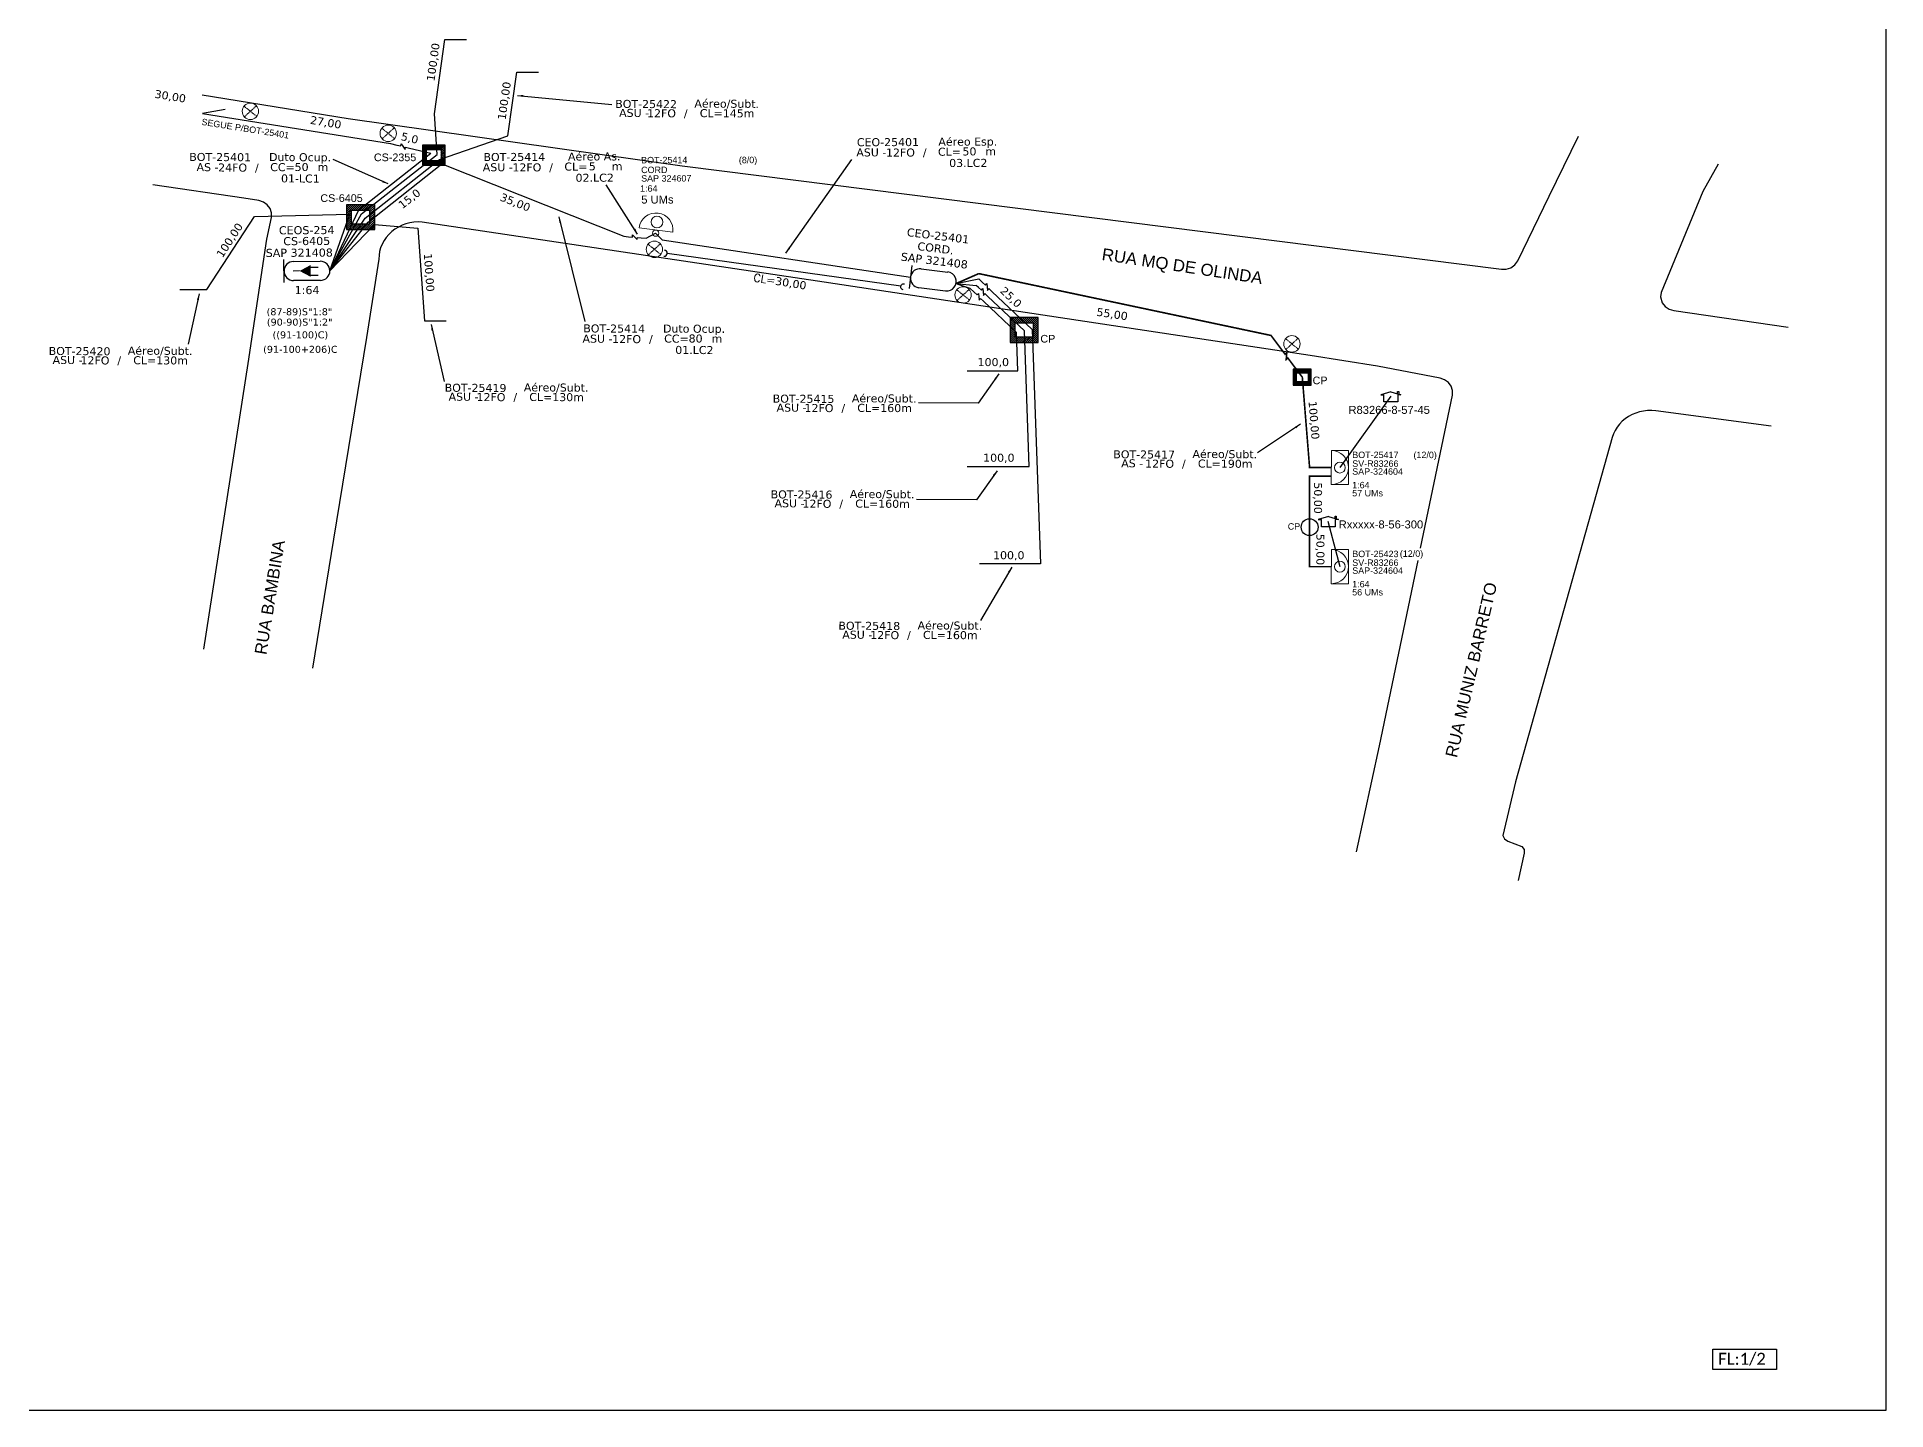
# Model space of a CAD drawing. Header units: metres. Extents: x -1286 to 457, y -500 to 94.
# Drawn here: x -907.1 to -445.1, y -499.8 to -156.8 of the extents above; entities that cross this region are included whole.
import ezdxf
from ezdxf.enums import TextEntityAlignment as Align

# ---------------------------------------------------------------- set-up
doc = ezdxf.new("R2010")
doc.units = ezdxf.units.M
doc.linetypes.add('PHANTOM2', pattern=[1.25, 0.625, -0.125, 0.125, -0.125, 0.125, -0.125])
for name, color, linetype in [('10.1-Caixas Subterrâneas', 5, 'Continuous'), ('20.4-CEOS', 1, 'Continuous'), ('20.5-CEO', 1, 'Continuous'), ('CAP a instalar', 1, 'Continuous'), ('label_cabos', 7, 'Continuous'), ('Legenda', 1, 'Continuous'), ('QUADRA', 7, 'Continuous'), ('Subida Lateral', 5, 'Continuous')]:
    doc.layers.add(name, color=color, linetype=linetype)
for name, color, linetype, lineweight in [('10.4-Postes', 1, 'Continuous', 0), ("20.0-LEGENDA DOS CDO'S", 1, 'Continuous', 0), ('20.1-CDO_INTERIOR', 1, 'Continuous', 0), ('20.2-CDO_POSTE', 1, 'Continuous', 5), ('20.6-CORDOALHA_SUPORTE', 7, 'Continuous', 25), ('CORDOALHA_SUPORTE', 7, 'Continuous', 25), ('Segmento Logradouro Texto', 238, 'Continuous', 0)]:
    doc.layers.add(name, color=color, linetype=linetype, lineweight=lineweight)
doc.layers.add('EXTRA', color=50, linetype='Continuous', plot=False)
doc.styles.add('ARIAL', font='arial.ttf')
doc.styles.add('DIGICADE', font='arial.ttf')
doc.styles.add('ROMANS', font='romans.shx')
doc.styles.add('siredit', font='verdana.ttf')
doc.styles.add('WMF-Calibri0', font='calibri.ttf')
doc.linetypes.add('FENCELINE1', pattern='A,0.25,-0.1,[133,ltypeshp.shx,S=0.1,R=0,X=-0.1,Y=0],-0.1,1', length=1.45)
doc.dimstyles.new('CL', dxfattribs={"dimtxt": 1, "dimasz": 2, "dimexe": 0.18, "dimexo": 0.0625, "dimgap": 0.09, "dimtad": 0, "dimdec": 0, "dimrnd": 1, "dimzin": 0, "dimdsep": 46, "dimtxsty": 'siredit', "dimblk": 'NONE', "dimcen": 0, "dimse1": 1, "dimse2": 1, "dimsd1": 1, "dimsd2": 1, "dimclrt": 7, "dimadec": 0, "dimazin": 0, "dimtfac": 1, "dimtdec": 0, "dimtofl": 0, "dimtmove": 0, "dimatfit": 3, "dimfxl": 0, "dimtolj": 1, "dimtzin": 0, "dimarcsym": 0})

# ---------------------------------------------------------------- blocks, each defined once
blk = doc.blocks.new('SURVEY_SURVEY')
for p, q in [((0, 0.0000127), (-0.0000126, 0.000009)), ((-0.0000126, 0.000009), (-0.0000086, 0.000009)), ((-0.0000086, 0), (-0.0000086, 0.000009)), ((0.0000086, 0), (-0.0000086, 0)), ((0, 0.0000127), (0.0000126, 0.000009)), ((0.0000084, 0.0000132), (0.0000098, 0.0000132)), ((0.0000084, 0.0000103), (0.0000084, 0.0000132)), ((0.0000126, 0.000009), (0.0000086, 0.000009)), ((0.0000086, 0.000009), (0.0000086, 0)), ((0.0000098, 0.0000132), (0.0000098, 0.0000099))]:
    blk.add_line(p, q)
blk = doc.blocks.new('*X70')
at = {"color": 0, "linetype": 'Continuous'}
for p, q in [((-1.25, 0.34099), (-0.49099, 1.1)), ((-1.25, 0.517767), (-0.667767, 1.1)), ((-1.25, 0.694544), (-0.844544, 1.1)), ((-1.25, 0.87132), (-1.02132, 1.1)), ((-1.25, 1.048097), (-1.198097, 1.1)), ((-1.25, 0.164214), (-0.8035, 0.610714)), ((-1.25, -0.012563), (-0.8035, 0.433937)), ((-1.25, -0.18934), (-0.8035, 0.25716)), ((-1.25, -0.366117), (-0.8035, 0.080383)), ((-0.789214, 0.625), (-0.314214, 1.1)), ((-0.612437, 0.625), (-0.137437, 1.1)), ((-0.43566, 0.625), (0.03934, 1.1)), ((-0.258883, 0.625), (0.216117, 1.1)), ((-0.082107, 0.625), (0.392893, 1.1)), ((0.09467, 0.625), (0.56967, 1.1)), ((0.271447, 0.625), (0.746447, 1.1)), ((0.448223, 0.625), (0.923223, 1.1)), ((0.625, 0.625), (1.1, 1.1)), ((0.801777, 0.625), (1.25, 1.073223)), ((0.8035, 0.449947), (1.25, 0.896447)), ((0.8035, 0.27317), (1.25, 0.71967)), ((0.8035, 0.096393), (1.25, 0.542893)), ((0.8035, -0.080383), (1.25, 0.366117)), ((0.8035, -0.25716), (1.25, 0.18934)), ((0.8035, -0.433937), (1.25, 0.012563)), ((-1.25, -0.542893), (-0.8035, -0.096393)), ((-1.25, -0.71967), (-0.8035, -0.27317)), ((-1.25, -0.896447), (-0.8035, -0.449947)), ((-1.25, -1.073223), (-0.801777, -0.625)), ((-1.1, -1.1), (-0.625, -0.625)), ((-0.923223, -1.1), (-0.448223, -0.625)), ((-0.746447, -1.1), (-0.271447, -0.625)), ((-0.56967, -1.1), (-0.09467, -0.625)), ((-0.392893, -1.1), (0.082107, -0.625)), ((-0.216117, -1.1), (0.258883, -0.625)), ((-0.03934, -1.1), (0.43566, -0.625)), ((0.137437, -1.1), (0.612437, -0.625)), ((0.314214, -1.1), (0.789214, -0.625)), ((0.49099, -1.1), (1.25, -0.34099)), ((0.667767, -1.1), (1.25, -0.517767)), ((0.8035, -0.610714), (1.25, -0.164214)), ((0.844544, -1.1), (1.25, -0.694544)), ((1.02132, -1.1), (1.25, -0.87132)), ((1.198097, -1.1), (1.25, -1.048097))]:
    blk.add_line(p, q, dxfattribs=at)
blk = doc.blocks.new('MANHOLE_MQ')
at = {"color": 0, "linetype": 'Continuous'}
for p, q in [((0.00000623, 0.00000569), (-0.00000627, 0.00000569)), ((-0.00000627, 0.00000569), (-0.00000627, -0.00000531)), ((-0.00000404, 0.00000331), (0.00000399, 0.00000331)), ((-0.00000404, -0.00000294), (-0.00000404, 0.00000331)), ((0.00000399, 0.00000331), (0.00000399, -0.00000294)), ((0.00000623, -0.00000531), (0.00000623, 0.00000569)), ((-0.00000627, -0.00000531), (0.00000623, -0.00000531)), ((0.00000399, -0.00000294), (-0.00000404, -0.00000294)), ((0.00000399, -0.00000294), (0.00000399, -0.00000294))]:
    blk.add_line(p, q, dxfattribs=at)
at = {"color": 0, "linetype": 'Continuous', "xscale": 5e-06, "yscale": 5e-06, "zscale": 1e-05}
blk.add_blockref('*X70', (-0.00000002, 0.00000019), dxfattribs=at)
blk = doc.blocks.new('_None')
blk = doc.blocks.new('Inst CORD ALUMINIO 4.8 MM 3F(sem recursos)')
at = {"color": 0, "lineweight": 0, "style": 'ROMANS'}
blk.add_attdef('FID', (-19.18, -2.21), '', height=1, dxfattribs=at)
blk.add_attdef('LANCE', text='', height=1, dxfattribs=at).set_placement((-0.54, -2.21), align=Align.RIGHT)
at = {"color": 0, "lineweight": 0, "style": 'ROMANS', "flags": 3}
for tag, p in [('FATOR', (-5.2, -4.44)), ('ID_ATIVIDADE', (-5.2, -6.67))]:
    blk.add_attdef(tag, p, '', height=1, dxfattribs=at)
at = {"layer": 'label_cabos', "color": 0, "style": 'siredit'}
blk.add_attdef('QTDE', (-0.54, -2.21), '', height=1, rotation=359.69, dxfattribs=at)
blk = doc.blocks.new('Inst CB AS CFOA-SM-ASU-120-S-12')
at = {"layer": 'label_cabos', "color": 0, "style": 'siredit'}
for tag, flags, p in [('ID_ATIVIDADE', 3, (1.31, 2.67)), ('FATOR', 1, (11.56, 2.55))]:
    blk.add_attdef(tag, text='', height=1, rotation=359.69, dxfattribs=dict(at, flags=flags)).set_placement(p, align=Align.MIDDLE_CENTER)
for tag, p in [('TIPO_CABO', (1.26, 0)), ('DESTINO_CABO', (3.13, 1.26)), ('CABO', (4.69, -0.05)), ('/', (7.71, -0.05)), ('LANCE', (10.81, 0)), ('TIPO_CABO', (13.11, 1.24)), ('UND', (15.96, 0)), ('FID', (13.15, -1.41))]:
    blk.add_attdef(tag, text='', height=1, rotation=359.69, dxfattribs=at).set_placement(p, align=Align.MIDDLE_CENTER)
blk.add_attdef('QTDE', (12.43, -0.47), '', height=1, rotation=359.69, dxfattribs=at)
blk = doc.blocks.new('Inst CB DT OCUP CFOA-SM-AS-80-TS-24')
at = {"layer": 'label_cabos', "color": 0, "style": 'siredit'}
for tag, flags, p in [('ID_ATIVIDADE', 3, (1.31, 2.67)), ('FATOR', 1, (11.56, 2.55))]:
    blk.add_attdef(tag, text='', height=1, rotation=359.69, dxfattribs=dict(at, flags=flags)).set_placement(p, align=Align.MIDDLE_CENTER)
for tag, p in [('TIPO_CABO', (1.76, 0)), ('DESTINO_CABO', (3.13, 1.26)), ('CABO', (4.69, -0.05)), ('/', (7.71, -0.05)), ('LANCE', (10.91, 0)), ('TIPO_CABO', (13.11, 1.24)), ('UND', (15.96, 0)), ('FID', (13.15, -1.41))]:
    blk.add_attdef(tag, text='', height=1, rotation=359.69, dxfattribs=at).set_placement(p, align=Align.MIDDLE_CENTER)
blk.add_attdef('QTDE', (12.43, -0.47), '', height=1, rotation=359.69, dxfattribs=at)
blk = doc.blocks.new('Inst CB DT OCUP CFOA-SM-ASU-120-S-12')
at = {"layer": 'label_cabos', "color": 0, "style": 'siredit'}
for tag, flags, p in [('ID_ATIVIDADE', 3, (1.31, 2.67)), ('FATOR', 1, (11.56, 2.55))]:
    blk.add_attdef(tag, text='', height=1, rotation=359.69, dxfattribs=dict(at, flags=flags)).set_placement(p, align=Align.MIDDLE_CENTER)
for tag, p in [('TIPO_CABO', (1.26, 0)), ('DESTINO_CABO', (3.13, 1.26)), ('CABO', (4.69, -0.05)), ('/', (7.71, -0.05)), ('LANCE', (10.91, 0)), ('TIPO_CABO', (13.11, 1.24)), ('UND', (15.96, 0)), ('FID', (13.15, -1.41))]:
    blk.add_attdef(tag, text='', height=1, rotation=359.69, dxfattribs=at).set_placement(p, align=Align.MIDDLE_CENTER)
blk.add_attdef('QTDE', (12.43, -0.47), '', height=1, rotation=359.69, dxfattribs=at)
blk = doc.blocks.new('LEGENDA DOS CABOS')
at = {"layer": 'EXTRA', "color": 0, "style": 'siredit'}
for tag, p in [('ID', (4.6, 0.97)), ('XX', (9.03, 0.97))]:
    blk.add_attdef(tag, text='', height=0.48, rotation=359.69, dxfattribs=at).set_placement(p, align=Align.MIDDLE_CENTER)
at = {"layer": 'Legenda', "color": 0, "style": 'siredit'}
for tag, p in [('TIPO_CABO', (1.31, 0)), ('CABO', (4.69, -0.05)), ('/', (6.81, -0.05)), ('METROS', (10.03, -0.05))]:
    blk.add_attdef(tag, text='', height=0.8, rotation=359.69, dxfattribs=at).set_placement(p, align=Align.MIDDLE_CENTER)
blk = doc.blocks.new('Inst CB ESP CFOA-SM-ASU-120-S-12')
at = {"layer": 'label_cabos', "color": 0, "style": 'siredit'}
for tag, flags, p in [('ID_ATIVIDADE', 3, (1.31, 2.67)), ('FATOR', 1, (11.56, 2.55))]:
    blk.add_attdef(tag, text='', height=1, rotation=359.69, dxfattribs=dict(at, flags=flags)).set_placement(p, align=Align.MIDDLE_CENTER)
for tag, p in [('TIPO_CABO', (1.26, 0)), ('DESTINO_CABO', (3.13, 1.26)), ('CABO', (4.69, -0.05)), ('/', (7.71, -0.05)), ('LANCE', (10.81, 0)), ('TIPO_CABO', (13.11, 1.24)), ('UND', (15.96, 0)), ('FID', (13.15, -1.41))]:
    blk.add_attdef(tag, text='', height=1, rotation=359.69, dxfattribs=at).set_placement(p, align=Align.MIDDLE_CENTER)
blk.add_attdef('QTDE', (12.43, -0.47), '', height=1, rotation=359.69, dxfattribs=at)

msp = doc.modelspace()

# ---------------------------------------------------------------- linework, layer by layer
msp.add_lwpolyline([(-1286.07, -499.81), (-445.07, -499.81), (-445.07, 94.19), (-1286.07, 94.19)], close=True)
at = {"color": 4}
for points in [[(-568.81, -246.57), (-581.54, -264.41)], [(-584.53, -277.8), (-581.54, -289.15)]]:
    msp.add_lwpolyline(points, dxfattribs=at)
at = {"color": 7}
msp.add_lwpolyline([(-488.37, -484.64), (-472.44, -484.64), (-472.44, -489.7), (-488.37, -489.7)], close=True, dxfattribs=at)
at = {"color": 5}
msp.add_circle((-589.1, -279.3), 2.1, dxfattribs=at)
at = {"layer": '10.4-Postes', "color": 1, "linetype": 'PHANTOM2'}
for points in [[(-855.36, -174.12), (-852.18, -176.7)], [(-852.27, -174.02), (-855.27, -176.8)], [(-820.92, -179.63), (-817.75, -182.21)], [(-817.83, -179.53), (-820.84, -182.31)], [(-754.41, -208.6), (-751.23, -211.18)], [(-751.32, -208.5), (-754.32, -211.28)], [(-677.27, -219.99), (-674.09, -222.57)], [(-674.18, -219.88), (-677.18, -222.67)], [(-595.11, -232.21), (-591.93, -234.79)], [(-592.02, -232.11), (-595.02, -234.9)]]:
    msp.add_lwpolyline(points, dxfattribs=at)
at = {"layer": '10.4-Postes', "color": 1}
for centre in [(-853.77, -175.41), (-819.33, -180.92), (-752.82, -209.89), (-675.68, -221.28), (-593.52, -233.5)]:
    msp.add_circle(centre, 2.05, dxfattribs=at)
at = {"layer": '20.1-CDO_INTERIOR', "color": 5, "lineweight": 18}
msp.add_lwpolyline([(-579.42, -268.66), (-579.41, -260.16), (-583.66, -260.16), (-583.67, -268.66)], close=True, dxfattribs=at)
at = {"layer": '20.1-CDO_INTERIOR', "color": 1, "lineweight": 18}
msp.add_lwpolyline([(-579.42, -293.4), (-579.41, -284.9), (-583.66, -284.9), (-583.67, -293.4)], close=True, dxfattribs=at)
at = {"layer": '20.1-CDO_INTERIOR', "color": 5, "lineweight": 18}
msp.add_circle((-581.54, -264.41), 1.36, dxfattribs=at)
at = {"layer": '20.1-CDO_INTERIOR', "color": 1, "lineweight": 18}
msp.add_circle((-581.54, -289.15), 1.36, dxfattribs=at)
at = {"layer": '20.1-CDO_INTERIOR', "color": 5, "lineweight": 18}
msp.add_arc((-583.66, -264.41), 4.25, 269.9724, 89.9724, dxfattribs=at)
at = {"layer": '20.1-CDO_INTERIOR', "color": 1, "lineweight": 18}
msp.add_arc((-583.66, -289.15), 4.25, 269.9724, 89.9724, dxfattribs=at)
at = {"layer": '20.2-CDO_POSTE', "color": 7}
msp.add_line((-756.64, -204.54), (-748.21, -205.6), dxfattribs=at)
for centre, radius in [((-752.17, -203.07), 1.47), ((-752.52, -205.85), 0.787)]:
    msp.add_circle(centre, radius, dxfattribs=at)
msp.add_arc((-752.42, -205.07), 4.25, 352.8195, 172.8195, dxfattribs=at)
at = {"layer": '20.4-CEOS', "color": 5}
for p, q in [((-842.99, -212.92), (-836.31, -212.88)), ((-836.28, -217.64), (-842.97, -217.68))]:
    msp.add_line(p, q, dxfattribs=at)
for points in [[(-845.35, -218.19), (-845.38, -212.44)], [(-841.48, -215.29), (-843.09, -215.3)], [(-838.85, -214.33), (-836.82, -214.32)], [(-838.84, -216.31), (-836.81, -216.3)]]:
    msp.add_lwpolyline(points, dxfattribs=at)
msp.add_lwpolyline([(-841.48, -215.29, 0, 2.94, 0), (-838.72, -215.28, 2.94, 2.94, 0)], format="xyseb", dxfattribs=at)
for centre, start, end in [((-842.98, -215.3), 90.3356, 270.3356), ((-836.29, -215.26), 270.3356, 90.3356)]:
    msp.add_arc(centre, 2.38, start, end, dxfattribs=at)
at = {"layer": '20.5-CEO', "color": 5}
for p, q in [((-686.16, -214.73), (-679.5, -215.55)), ((-680.09, -220.3), (-686.75, -219.48))]:
    msp.add_line(p, q, dxfattribs=at)
msp.add_lwpolyline([(-688.48, -213.94), (-689.19, -219.67)], dxfattribs=at)
for centre, start, end in [((-686.46, -217.1), 82.9584, 262.9584), ((-679.79, -217.92), 262.9584, 82.9584)]:
    msp.add_arc(centre, 2.39, start, end, dxfattribs=at)
at = {"layer": 'CAP a instalar', "color": 7, "linetype": 'FENCELINE1', "ltscale": 6}
for points in [[(-825.97, -201.04), (-807.11, -186.17), (-807.8, -176.01), (-805.17, -157.44), (-799.73, -157.44)], [(-825.11, -202.14), (-806.5, -187.47), (-789.43, -181.55), (-787.18, -165.66), (-781.75, -165.66)], [(-826.72, -200.1), (-808.7, -185.89)], [(-871.38, -219.95), (-864.67, -219.95), (-852.74, -201.67), (-828.93, -201.14)], [(-822.79, -203.69), (-811.92, -204.58), (-810.25, -227.77), (-804.82, -227.77)], [(-677.46, -218.45), (-671.79, -217.29)], [(-677.46, -218.45), (-673.99, -219.62)], [(-677.46, -218.45), (-672.42, -218.9)], [(-674.68, -264.11), (-659.21, -264.11), (-660.38, -230.23), (-669.52, -221.63)], [(-668.51, -220.38), (-658.42, -229.88), (-656.38, -288.47), (-671.58, -288.47)], [(-670.61, -222.8), (-662.3, -230.62)], [(-674.68, -240.22), (-661.97, -240.22), (-662.3, -230.62)]]:
    msp.add_lwpolyline(points, dxfattribs=at)
at = {"layer": 'CAP a instalar', "color": 7, "linetype": 'FENCELINE1', "ltscale": 3}
for points in [[(-860.05, -175), (-865.7, -175.99), (-818.79, -183.45)], [(-818.79, -183.45), (-817.16, -183.84)], [(-814.05, -184.6), (-808.7, -185.89)], [(-826.72, -200.1), (-833.91, -215.25)], [(-833.91, -215.25), (-825.97, -201.04)], [(-833.91, -215.25), (-828.93, -201.14)], [(-833.91, -215.25), (-825.11, -202.14)], [(-833.91, -215.25), (-822.79, -203.69)], [(-673.99, -219.62), (-672.93, -220.61)], [(-672.93, -220.61), (-672.2, -221.29), (-671.83, -220.89), (-671.68, -222.56), (-671.32, -222.13), (-670.61, -222.8)], [(-671.85, -219.44), (-672.42, -218.9)], [(-671.85, -219.44), (-671.12, -220.11), (-670.75, -219.71), (-670.6, -221.38), (-670.24, -220.95), (-669.52, -221.63)], [(-671.79, -217.29), (-670.84, -218.19)], [(-670.84, -218.19), (-670.11, -218.87), (-669.74, -218.46), (-669.59, -220.13), (-669.23, -219.71), (-668.51, -220.38)]]:
    msp.add_lwpolyline(points, dxfattribs=at)
at = {"layer": 'CAP a instalar', "color": 5, "linetype": 'FENCELINE1', "ltscale": 6}
for points in [[(-824.36, -203.08), (-805.92, -188.54), (-760.47, -206.63)], [(-750.84, -207.54), (-688.83, -216.81)]]:
    msp.add_lwpolyline(points, dxfattribs=at)
at = {"layer": 'CAP a instalar', "color": 5, "linetype": 'FENCELINE1', "ltscale": 3}
for points in [[(-833.91, -215.25), (-824.36, -203.08)], [(-760.47, -206.63), (-759.28, -206.73)], [(-759.28, -206.73), (-758.29, -206.81), (-758.25, -206.26), (-757.09, -207.47), (-757.07, -206.91), (-756.1, -206.99)], [(-756.1, -206.99), (-754.91, -207.09)], [(-754.91, -207.09), (-752.52, -205.85), (-750.84, -207.54)]]:
    msp.add_lwpolyline(points, dxfattribs=at)
at = {"layer": 'CAP a instalar', "color": 5, "linetype": 'FENCELINE1', "ltscale": 6, "const_width": 0.4}
for points in [[(-677.46, -218.45), (-671.76, -215.95)], [(-671.76, -215.95), (-598.74, -231.4), (-595.84, -235.26)]]:
    msp.add_lwpolyline(points, dxfattribs=at)
at = {"layer": 'CAP a instalar', "color": 5, "linetype": 'FENCELINE1', "ltscale": 6}
msp.add_lwpolyline([(-593.94, -237.83, 0.4, 0.4, 0), (-590.92, -241.82, 0.4, 0.4, 0), (-589.1, -264.4, 0.4, 0.4, 0), (-589.1, -264.41, 0.4, 0.4, 0), (-583.66, -264.41, 0.4, 0.4, 0)], format="xyseb", dxfattribs=at)
at = {"layer": 'CAP a instalar', "color": 1, "linetype": 'FENCELINE1', "ltscale": 6, "const_width": 0.4}
msp.add_lwpolyline([(-583.66, -266.58), (-589.1, -266.57), (-589.1, -289.14), (-589.1, -289.15), (-583.66, -289.15)], dxfattribs=at)
at = {"layer": 'CORDOALHA_SUPORTE', "ltscale": 5}
for points in [[(-750.45, -211.6, 1), (-750.31, -210.08)], [(-690.64, -219.99, -1), (-690.35, -218.49)]]:
    msp.add_lwpolyline(points, format="xyb", dxfattribs=at)
msp.add_lwpolyline([(-691.24, -219.09), (-749.62, -210.9)], dxfattribs=at)
at = {"layer": 'QUADRA', "color": 4}
for points in [[(-865.84, -171.26), (-829.37, -177.21), (-745.87, -189.04), (-541.17, -214.86), (-539.95, -214.83), (-538.8, -214.47), (-537.83, -213.77), (-537.09, -212.77), (-529.21, -196.57), (-521.9, -181.59)], [(-487.04, -188.61), (-490.83, -195.48), (-501.26, -220.67), (-501.4, -221.79)], [(-865.38, -309.77), (-854.35, -238.42), (-849.68, -207.35), (-848.48, -201.92), (-848.48, -200.78), (-848.83, -199.7), (-849.54, -198.77), (-850.52, -198.1), (-851.66, -197.73), (-855.41, -197.14), (-878.13, -193.79)], [(-561.37, -284.56), (-553.41, -246.3), (-553.37, -245.18), (-553.71, -244.1), (-554.39, -243.15), (-555.35, -242.45), (-556.45, -242.09), (-572.17, -239.09), (-588.94, -236.41), (-712.08, -217.83), (-810.81, -203.08), (-811.85, -203.04), (-812.9, -203.1), (-813.91, -203.26), (-814.92, -203.52), (-815.87, -203.88), (-816.8, -204.32), (-817.67, -204.86), (-818.46, -205.46), (-819.2, -206.16), (-819.83, -206.9), (-820.38, -207.72), (-820.86, -208.58), (-821.22, -209.48), (-821.48, -210.41), (-821.62, -211.37), (-821.67, -212.32), (-824.74, -231.87), (-832.98, -282.28), (-838.27, -314.54)], [(-501.4, -221.79), (-500.97, -223.25), (-500.25, -224.16), (-499.27, -224.84), (-498.11, -225.18), (-469.48, -229.33)], [(-473.75, -254.09), (-502.58, -250.25), (-503.59, -250.17), (-504.63, -250.16), (-505.64, -250.27), (-506.63, -250.48), (-507.6, -250.78), (-508.53, -251.17), (-509.4, -251.64), (-510.23, -252.2), (-510.99, -252.84), (-511.66, -253.55), (-512.25, -254.31), (-512.77, -255.13), (-513.17, -256), (-513.49, -256.91), (-537.67, -342.87), (-540.85, -356.32), (-540.41, -357.17), (-539.58, -357.7), (-536.07, -359.01), (-535.51, -359.8), (-535.46, -360.72), (-537.02, -367.52)], [(-577.38, -360.42), (-571.64, -333.92), (-562, -287.58)]]:
    msp.add_lwpolyline(points, dxfattribs=at)
at = {"layer": 'Subida Lateral', "color": 7}
msp.add_lwpolyline([(-817.16, -183.84), (-816.18, -184.07), (-816.06, -183.54), (-815.11, -184.92), (-815, -184.37), (-814.05, -184.6)], dxfattribs=at)
at = {"layer": 'Subida Lateral', "color": 5, "const_width": 0.4}
msp.add_lwpolyline([(-595.84, -235.26), (-595.24, -236.06), (-594.8, -235.73), (-594.95, -237.4), (-594.52, -237.05), (-593.94, -237.83)], dxfattribs=at)

# ---------------------------------------------------------------- block references
at = {"color": 0, "lineweight": 0}
ref = msp.add_blockref('Inst CORD ALUMINIO 4.8 MM 3F(sem recursos)', (-721, -214.51), dxfattribs=dict(at, xscale=1.999999999999998, yscale=1.999999999999998, zscale=1.999999999999998, rotation=351.1931161275299))
ref.add_attrib('QTDE', '30,00', (-722.75, -218.72), dxfattribs={"layer": '20.6-CORDOALHA_SUPORTE', "color": 0, "height": 2, "rotation": 350.8831, "style": 'siredit'})
ref.add_attrib('LANCE', 'CL=', dxfattribs={"layer": '20.6-CORDOALHA_SUPORTE', "color": 0, "lineweight": 0, "height": 2, "rotation": 351.1931, "style": 'ROMANS'}).set_placement((-722.75, -218.72), align=Align.RIGHT)
at = {"color": 255, "xscale": 200000, "yscale": 200000, "zscale": 200000}
for p in [(-568.8, -248.01), (-584.4, -279.18)]:
    msp.add_blockref('SURVEY_SURVEY', p, dxfattribs=at)
at = {"layer": '10.1-Caixas Subterrâneas', "color": 30, "rotation": 180.0000000000631}
for p, xscale, yscale, zscale in [((-807.96, -186.3), 450260.8764701108, 450260.8764701108, 450260.8764701108), ((-826.24, -201.75), 562826.0955876386, 562826.0955876386, 562826.0955876386), ((-660.45, -229.93), 562826.0955876386, 562826.0955876386, 562826.0955876386), ((-590.94, -241.76), 360208.7011760887, 360208.7011760887, 360208.7011760887)]:
    msp.add_blockref('MANHOLE_MQ', p, dxfattribs=dict(at, xscale=xscale, yscale=yscale, zscale=zscale))
at = {"layer": 'label_cabos', "color": 7}
ref = msp.add_blockref('LEGENDA DOS CABOS', (-763.37, -176.85), dxfattribs=dict(at, xscale=2, yscale=2, zscale=2))
ref.add_attrib('ID', 'BOT-25422', dxfattribs={"color": 0, "height": 2, "rotation": 359.69, "style": 'siredit'}).set_placement((-754.89, -173.59), align=Align.MIDDLE_CENTER)
ref.add_attrib('CABO', '12FO', dxfattribs={"color": 0, "height": 2, "rotation": 359.69, "style": 'siredit'}).set_placement((-751.04, -175.9), align=Align.MIDDLE_CENTER)
ref.add_attrib('METROS', 'CL=145m', dxfattribs={"color": 0, "height": 2, "rotation": 359.69, "style": 'siredit'}).set_placement((-734.65, -175.9), align=Align.MIDDLE_CENTER)
ref.add_attrib('XX', 'Aéreo/Subt.', dxfattribs={"color": 0, "height": 2, "rotation": 359.69, "style": 'siredit'}).set_placement((-734.75, -173.51), align=Align.MIDDLE_CENTER)
ref.add_attrib('/', '/', dxfattribs={"color": 0, "height": 2, "rotation": 359.69, "style": 'siredit'}).set_placement((-744.98, -175.9), align=Align.MIDDLE_CENTER)
ref.add_attrib('TIPO_CABO', 'ASU -', dxfattribs={"color": 0, "height": 2, "rotation": 359.69, "style": 'siredit'}).set_placement((-757.89, -175.81), align=Align.MIDDLE_CENTER)
ref = msp.add_blockref('Inst CB ESP CFOA-SM-ASU-120-S-12', (-700.7, -185.68), dxfattribs=dict(at, xscale=1.999999999999998, yscale=1.999999999999998, zscale=1.999999999999998, rotation=0.4634636605450999))
ref.add_attrib('DESTINO_CABO', 'CEO-25401', dxfattribs={"color": 0, "height": 2, "rotation": 0.1535, "style": 'siredit'}).set_placement((-694.46, -183.11), align=Align.MIDDLE_CENTER)
ref.add_attrib('TIPO_CABO', 'Aéreo Esp.', dxfattribs={"color": 0, "height": 2, "rotation": 0.1535, "style": 'siredit'}).set_placement((-674.51, -182.98), align=Align.MIDDLE_CENTER)
ref.add_attrib('CABO', '12FO', dxfattribs={"color": 0, "height": 2, "rotation": 0.1535, "style": 'siredit'}).set_placement((-691.33, -185.71), align=Align.MIDDLE_CENTER)
ref.add_attrib('/', '/', dxfattribs={"color": 0, "height": 2, "rotation": 0.1535, "style": 'siredit'}).set_placement((-685.27, -185.66), align=Align.MIDDLE_CENTER)
ref.add_attrib('TIPO_CABO', 'ASU - ', dxfattribs={"color": 0, "height": 2, "rotation": 0.1535, "style": 'siredit'}).set_placement((-698.18, -185.67), align=Align.MIDDLE_CENTER)
ref.add_attrib('FID', '03.LC2', dxfattribs={"color": 0, "height": 2, "rotation": 0.1535, "style": 'siredit'}).set_placement((-674.39, -188.3), align=Align.MIDDLE_CENTER)
ref.add_attrib('LANCE', 'CL=', dxfattribs={"color": 0, "height": 2, "rotation": 0.1535, "style": 'siredit'}).set_placement((-679.09, -185.5), align=Align.MIDDLE_CENTER)
ref.add_attrib('QTDE', '50', (-675.84, -186.43), dxfattribs={"color": 0, "height": 2, "rotation": 0.1535, "style": 'siredit'})
ref.add_attrib('UND', 'm', dxfattribs={"color": 0, "height": 2, "rotation": 0.1535, "style": 'siredit'}).set_placement((-668.78, -185.42), align=Align.MIDDLE_CENTER)
at = {"layer": 'label_cabos', "color": 7, "lineweight": 0}
ref = msp.add_blockref('Inst CB DT OCUP CFOA-SM-AS-80-TS-24', (-867.58, -189.36), dxfattribs=dict(at, xscale=2, yscale=2, zscale=2))
ref.add_attrib('DESTINO_CABO', 'BOT-25401', dxfattribs={"color": 0, "height": 2, "rotation": 359.69, "style": 'siredit'}).set_placement((-861.32, -186.84), align=Align.MIDDLE_CENTER)
ref.add_attrib('CABO', '24FO', dxfattribs={"color": 0, "height": 2, "rotation": 359.69, "style": 'siredit'}).set_placement((-858.21, -189.46), align=Align.MIDDLE_CENTER)
ref.add_attrib('TIPO_CABO', 'Duto Ocup.', dxfattribs={"color": 0, "height": 2, "rotation": 359.69, "style": 'siredit'}).set_placement((-841.36, -186.87), align=Align.MIDDLE_CENTER)
ref.add_attrib('/', '/', dxfattribs={"color": 0, "height": 2, "rotation": 359.69, "style": 'siredit'}).set_placement((-852.15, -189.46), align=Align.MIDDLE_CENTER)
ref.add_attrib('TIPO_CABO', 'AS - ', dxfattribs={"color": 0, "height": 2, "rotation": 359.69, "style": 'siredit'}).set_placement((-864.05, -189.37), align=Align.MIDDLE_CENTER)
ref.add_attrib('FID', '01-LC1', dxfattribs={"color": 0, "height": 2, "rotation": 359.69, "style": 'siredit'}).set_placement((-841.28, -192.19), align=Align.MIDDLE_CENTER)
ref.add_attrib('LANCE', 'CC=', dxfattribs={"color": 0, "height": 2, "rotation": 359.69, "style": 'siredit'}).set_placement((-845.76, -189.36), align=Align.MIDDLE_CENTER)
ref.add_attrib('QTDE', '50', (-842.72, -190.31), dxfattribs={"color": 0, "height": 2, "rotation": 359.69, "style": 'siredit'})
ref.add_attrib('UND', 'm', dxfattribs={"color": 0, "height": 2, "rotation": 359.69, "style": 'siredit'}).set_placement((-835.65, -189.36), align=Align.MIDDLE_CENTER)
at = {"layer": 'label_cabos', "color": 7}
ref = msp.add_blockref('Inst CB AS CFOA-SM-ASU-120-S-12', (-794.05, -189.39), dxfattribs=dict(at, xscale=1.999999999999998, yscale=1.999999999999998, zscale=1.999999999999998, rotation=0.4634636605451001))
ref.add_attrib('DESTINO_CABO', 'BOT-25414', dxfattribs={"color": 0, "height": 2, "rotation": 0.1535, "style": 'siredit'}).set_placement((-787.81, -186.81), align=Align.MIDDLE_CENTER)
ref.add_attrib('TIPO_CABO', 'Aéreo As.', dxfattribs={"color": 0, "height": 2, "rotation": 0.1535, "style": 'siredit'}).set_placement((-767.86, -186.69), align=Align.MIDDLE_CENTER)
ref.add_attrib('CABO', '12FO', dxfattribs={"color": 0, "height": 2, "rotation": 0.1535, "style": 'siredit'}).set_placement((-784.68, -189.42), align=Align.MIDDLE_CENTER)
ref.add_attrib('/', '/', dxfattribs={"color": 0, "height": 2, "rotation": 0.1535, "style": 'siredit'}).set_placement((-778.63, -189.37), align=Align.MIDDLE_CENTER)
ref.add_attrib('TIPO_CABO', 'ASU - ', dxfattribs={"color": 0, "height": 2, "rotation": 0.1535, "style": 'siredit'}).set_placement((-791.53, -189.38), align=Align.MIDDLE_CENTER)
ref.add_attrib('FID', '02.LC2', dxfattribs={"color": 0, "height": 2, "rotation": 0.1535, "style": 'siredit'}).set_placement((-767.74, -192), align=Align.MIDDLE_CENTER)
ref.add_attrib('LANCE', 'CL=', dxfattribs={"color": 0, "height": 2, "rotation": 0.1535, "style": 'siredit'}).set_placement((-772.44, -189.21), align=Align.MIDDLE_CENTER)
ref.add_attrib('QTDE', '5', (-769.19, -190.14), dxfattribs={"color": 0, "height": 2, "rotation": 0.1535, "style": 'siredit'})
ref.add_attrib('UND', 'm', dxfattribs={"color": 0, "height": 2, "rotation": 0.1535, "style": 'siredit'}).set_placement((-762.13, -189.13), align=Align.MIDDLE_CENTER)
at = {"layer": 'label_cabos', "color": 7, "lineweight": 0}
ref = msp.add_blockref('Inst CB DT OCUP CFOA-SM-ASU-120-S-12', (-769.13, -232.2), dxfattribs=dict(at, xscale=2, yscale=2, zscale=2))
ref.add_attrib('DESTINO_CABO', 'BOT-25414', dxfattribs={"color": 0, "height": 2, "rotation": 359.69, "style": 'siredit'}).set_placement((-762.87, -229.67), align=Align.MIDDLE_CENTER)
ref.add_attrib('CABO', '12FO', dxfattribs={"color": 0, "height": 2, "rotation": 359.69, "style": 'siredit'}).set_placement((-759.76, -232.3), align=Align.MIDDLE_CENTER)
ref.add_attrib('TIPO_CABO', 'Duto Ocup.', dxfattribs={"color": 0, "height": 2, "rotation": 359.69, "style": 'siredit'}).set_placement((-742.91, -229.71), align=Align.MIDDLE_CENTER)
ref.add_attrib('/', '/', dxfattribs={"color": 0, "height": 2, "rotation": 359.69, "style": 'siredit'}).set_placement((-753.7, -232.3), align=Align.MIDDLE_CENTER)
ref.add_attrib('TIPO_CABO', 'ASU - ', dxfattribs={"color": 0, "height": 2, "rotation": 359.69, "style": 'siredit'}).set_placement((-766.6, -232.21), align=Align.MIDDLE_CENTER)
ref.add_attrib('FID', '01.LC2', dxfattribs={"color": 0, "height": 2, "rotation": 359.69, "style": 'siredit'}).set_placement((-742.83, -235.03), align=Align.MIDDLE_CENTER)
ref.add_attrib('LANCE', 'CC=', dxfattribs={"color": 0, "height": 2, "rotation": 359.69, "style": 'siredit'}).set_placement((-747.31, -232.19), align=Align.MIDDLE_CENTER)
ref.add_attrib('QTDE', '80', (-744.27, -233.15), dxfattribs={"color": 0, "height": 2, "rotation": 359.69, "style": 'siredit'})
ref.add_attrib('UND', 'm', dxfattribs={"color": 0, "height": 2, "rotation": 359.69, "style": 'siredit'}).set_placement((-737.2, -232.19), align=Align.MIDDLE_CENTER)
at = {"layer": 'label_cabos', "color": 7}
ref = msp.add_blockref('LEGENDA DOS CABOS', (-904.93, -238.57), dxfattribs=dict(at, xscale=2, yscale=2, zscale=2))
ref.add_attrib('ID', 'BOT-25420', dxfattribs={"color": 0, "height": 2, "rotation": 359.69, "style": 'siredit'}).set_placement((-896.45, -235.31), align=Align.MIDDLE_CENTER)
ref.add_attrib('CABO', '12FO', dxfattribs={"color": 0, "height": 2, "rotation": 359.69, "style": 'siredit'}).set_placement((-892.6, -237.62), align=Align.MIDDLE_CENTER)
ref.add_attrib('METROS', 'CL=130m', dxfattribs={"color": 0, "height": 2, "rotation": 359.69, "style": 'siredit'}).set_placement((-876.21, -237.62), align=Align.MIDDLE_CENTER)
ref.add_attrib('XX', 'Aéreo/Subt.', dxfattribs={"color": 0, "height": 2, "rotation": 359.69, "style": 'siredit'}).set_placement((-876.32, -235.22), align=Align.MIDDLE_CENTER)
ref.add_attrib('/', '/', dxfattribs={"color": 0, "height": 2, "rotation": 359.69, "style": 'siredit'}).set_placement((-886.55, -237.62), align=Align.MIDDLE_CENTER)
ref.add_attrib('TIPO_CABO', 'ASU -', dxfattribs={"color": 0, "height": 2, "rotation": 359.69, "style": 'siredit'}).set_placement((-899.45, -237.53), align=Align.MIDDLE_CENTER)
ref = msp.add_blockref('LEGENDA DOS CABOS', (-805.98, -247.75), dxfattribs=dict(at, xscale=2, yscale=2, zscale=2))
ref.add_attrib('ID', 'BOT-25419', dxfattribs={"color": 0, "height": 2, "rotation": 359.69, "style": 'siredit'}).set_placement((-797.5, -244.49), align=Align.MIDDLE_CENTER)
ref.add_attrib('CABO', '12FO', dxfattribs={"color": 0, "height": 2, "rotation": 359.69, "style": 'siredit'}).set_placement((-793.65, -246.8), align=Align.MIDDLE_CENTER)
ref.add_attrib('METROS', 'CL=130m', dxfattribs={"color": 0, "height": 2, "rotation": 359.69, "style": 'siredit'}).set_placement((-777.26, -246.8), align=Align.MIDDLE_CENTER)
ref.add_attrib('XX', 'Aéreo/Subt.', dxfattribs={"color": 0, "height": 2, "rotation": 359.69, "style": 'siredit'}).set_placement((-777.37, -244.4), align=Align.MIDDLE_CENTER)
ref.add_attrib('/', '/', dxfattribs={"color": 0, "height": 2, "rotation": 359.69, "style": 'siredit'}).set_placement((-787.6, -246.8), align=Align.MIDDLE_CENTER)
ref.add_attrib('TIPO_CABO', 'ASU -', dxfattribs={"color": 0, "height": 2, "rotation": 359.69, "style": 'siredit'}).set_placement((-800.5, -246.7), align=Align.MIDDLE_CENTER)
ref = msp.add_blockref('LEGENDA DOS CABOS', (-724.02, -250.47), dxfattribs=dict(at, xscale=2, yscale=2, zscale=2))
ref.add_attrib('ID', 'BOT-25415', dxfattribs={"color": 0, "height": 2, "rotation": 359.69, "style": 'siredit'}).set_placement((-715.54, -247.21), align=Align.MIDDLE_CENTER)
ref.add_attrib('CABO', '12FO', dxfattribs={"color": 0, "height": 2, "rotation": 359.69, "style": 'siredit'}).set_placement((-711.69, -249.52), align=Align.MIDDLE_CENTER)
ref.add_attrib('METROS', 'CL=160m', dxfattribs={"color": 0, "height": 2, "rotation": 359.69, "style": 'siredit'}).set_placement((-695.3, -249.52), align=Align.MIDDLE_CENTER)
ref.add_attrib('XX', 'Aéreo/Subt.', dxfattribs={"color": 0, "height": 2, "rotation": 359.69, "style": 'siredit'}).set_placement((-695.4, -247.12), align=Align.MIDDLE_CENTER)
ref.add_attrib('/', '/', dxfattribs={"color": 0, "height": 2, "rotation": 359.69, "style": 'siredit'}).set_placement((-705.63, -249.52), align=Align.MIDDLE_CENTER)
ref.add_attrib('TIPO_CABO', 'ASU -', dxfattribs={"color": 0, "height": 2, "rotation": 359.69, "style": 'siredit'}).set_placement((-718.54, -249.43), align=Align.MIDDLE_CENTER)
ref = msp.add_blockref('LEGENDA DOS CABOS', (-724.53, -274.38), dxfattribs=dict(at, xscale=2, yscale=2, zscale=2))
ref.add_attrib('ID', 'BOT-25416', dxfattribs={"color": 0, "height": 2, "rotation": 359.69, "style": 'siredit'}).set_placement((-716.05, -271.12), align=Align.MIDDLE_CENTER)
ref.add_attrib('CABO', '12FO', dxfattribs={"color": 0, "height": 2, "rotation": 359.69, "style": 'siredit'}).set_placement((-712.2, -273.43), align=Align.MIDDLE_CENTER)
ref.add_attrib('METROS', 'CL=160m', dxfattribs={"color": 0, "height": 2, "rotation": 359.69, "style": 'siredit'}).set_placement((-695.81, -273.43), align=Align.MIDDLE_CENTER)
ref.add_attrib('XX', 'Aéreo/Subt.', dxfattribs={"color": 0, "height": 2, "rotation": 359.69, "style": 'siredit'}).set_placement((-695.92, -271.03), align=Align.MIDDLE_CENTER)
ref.add_attrib('/', '/', dxfattribs={"color": 0, "height": 2, "rotation": 359.69, "style": 'siredit'}).set_placement((-706.15, -273.43), align=Align.MIDDLE_CENTER)
ref.add_attrib('TIPO_CABO', 'ASU -', dxfattribs={"color": 0, "height": 2, "rotation": 359.69, "style": 'siredit'}).set_placement((-719.05, -273.33), align=Align.MIDDLE_CENTER)
ref = msp.add_blockref('LEGENDA DOS CABOS', (-707.6, -307.19), dxfattribs=dict(at, xscale=2, yscale=2, zscale=2))
ref.add_attrib('ID', 'BOT-25418', dxfattribs={"color": 0, "height": 2, "rotation": 359.69, "style": 'siredit'}).set_placement((-699.12, -303.93), align=Align.MIDDLE_CENTER)
ref.add_attrib('CABO', '12FO', dxfattribs={"color": 0, "height": 2, "rotation": 359.69, "style": 'siredit'}).set_placement((-695.27, -306.24), align=Align.MIDDLE_CENTER)
ref.add_attrib('METROS', 'CL=160m', dxfattribs={"color": 0, "height": 2, "rotation": 359.69, "style": 'siredit'}).set_placement((-678.88, -306.24), align=Align.MIDDLE_CENTER)
ref.add_attrib('XX', 'Aéreo/Subt.', dxfattribs={"color": 0, "height": 2, "rotation": 359.69, "style": 'siredit'}).set_placement((-678.98, -303.85), align=Align.MIDDLE_CENTER)
ref.add_attrib('/', '/', dxfattribs={"color": 0, "height": 2, "rotation": 359.69, "style": 'siredit'}).set_placement((-689.22, -306.24), align=Align.MIDDLE_CENTER)
ref.add_attrib('TIPO_CABO', 'ASU -', dxfattribs={"color": 0, "height": 2, "rotation": 359.69, "style": 'siredit'}).set_placement((-702.12, -306.15), align=Align.MIDDLE_CENTER)

# ---------------------------------------------------------------- texts
at = {"color": 0, "style": 'DIGICADE'}
for s, p in [('R83266-8-57-45', (-579.39, -250.99)), ('Rxxxxx-8-56-300', (-581.83, -279.6))]:
    msp.add_text(s, height=2, dxfattribs=at).set_placement(p)
at = {"style": 'WMF-Calibri0'}
msp.add_text('FL:1/2', height=3, dxfattribs=at).set_placement((-487.02, -488.52))
at = {"layer": '10.1-Caixas Subterrâneas', "color": 30, "style": 'ARIAL'}
for s, p in [('CS-2355', (-822.91, -187.87)), ('CS-6405', (-836.29, -198.05)), ('CP', (-656.37, -233.18)), ('CP', (-588.35, -243.59))]:
    msp.add_text(s, height=1.92, dxfattribs=at).set_placement(p)
at = {"layer": "20.0-LEGENDA DOS CDO'S", "color": 7, "style": 'ARIAL'}
msp.add_text('SEGUE P/BOT-25401', height=1.6, rotation=350.9723, dxfattribs=at).set_placement((-855.03, -179.72), align=Align.MIDDLE_CENTER)
for s, height, p in [('CORD', 1.6, (-756.13, -190.85)), ('BOT-25414', 1.6, (-756.14, -188.4)), ('1:64', 1.6, (-756.4, -195.49)), ('SAP 324607', 1.6, (-756.13, -192.97)), ('5 UMs', 2, (-756.1, -198.46))]:
    msp.add_text(s, height=height, rotation=0.118, dxfattribs=at).set_placement(p)
msp.add_text('(8/0)', height=1.6, rotation=0.118, dxfattribs=at).set_placement((-729.42, -188.37), align=Align.CENTER)
at = {"layer": "20.0-LEGENDA DOS CDO'S", "color": 5, "style": 'ARIAL'}
for s, p in [('SV-R83266', (-578.44, -264.21)), ('BOT-25417', (-578.44, -262.03)), ('SAP-324604', (-578.45, -266.18)), ('1:64', (-578.46, -269.57)), ('57 UMs', (-578.46, -271.6)), ('CP', (-594.55, -279.9))]:
    msp.add_text(s, height=1.6, rotation=359.9724, dxfattribs=at).set_placement(p)
msp.add_text('         (12/0)', height=1.6, rotation=359.9724, dxfattribs=at).set_placement((-563.02, -262.04), align=Align.CENTER)
at = {"layer": "20.0-LEGENDA DOS CDO'S", "color": 1, "style": 'ARIAL'}
for s, p in [('BOT-25423', (-578.44, -286.77)), ('SV-R83266', (-578.44, -288.95)), ('SAP-324604', (-578.45, -290.93)), ('56 UMs', (-578.46, -296.34)), ('1:64', (-578.46, -294.31))]:
    msp.add_text(s, height=1.6, rotation=359.9724, dxfattribs=at).set_placement(p)
msp.add_text('         (12/0)', height=1.6, rotation=359.9724, dxfattribs=at).set_placement((-566.43, -286.7), align=Align.CENTER)
at = {"layer": '20.4-CEOS', "color": 5, "style": 'siredit'}
for s, rotation, p in [('CEOS-254', 0.3356, (-839.7, -204.09)), ('CS-6405', 0.3356, (-839.69, -206.8)), ('CEO-25401', 352.9584, (-681.81, -205.51)), ('SAP 321408', 0.3356, (-841.56, -209.72)), ('1:64', 0.3356, (-839.61, -219.05))]:
    msp.add_text(s, height=2.019, rotation=rotation, dxfattribs=at).set_placement(p, align=Align.TOP_CENTER)
for s, p in [('(87-89)S"1:8"', (-841.51, -224.6)), ('(90-90)S"1:2"', (-841.45, -227.19)), ('((91-100)C)', (-841.28, -230.37))]:
    msp.add_text(s, height=1.7468, dxfattribs=at).set_placement(p, align=Align.TOP_CENTER)
at = {"layer": '20.4-CEOS', "color": 1, "style": 'siredit'}
msp.add_text('(91-100+206)C', height=1.7468, dxfattribs=at).set_placement((-841.28, -233.99), align=Align.TOP_CENTER)
at = {"layer": '20.5-CEO', "color": 5, "style": 'siredit'}
for s, p in [('SAP 321408', (-682.74, -211.7)), ('CORD.', (-682.43, -208.6))]:
    msp.add_text(s, height=2.028, rotation=352.9584, dxfattribs=at).set_placement(p, align=Align.TOP_CENTER)
at = {"layer": 'CAP a instalar', "color": 7, "linetype": 'FENCELINE1', "ltscale": 3, "style": 'siredit'}
msp.add_text('100,0', height=2, dxfattribs=at).set_placement((-670.68, -262.94))
at = {"layer": 'label_cabos', "color": 3, "style": 'siredit'}
for s, rotation, p in [('100,00', 81.9355, (-807.79, -168.01)), ('30,00', 350.7257, (-877.82, -172)), ('100,00', 81.9355, (-790.01, -177.68)), ('27,00', 350.7257, (-838.96, -178.51)), ('5,0', 346.3686, (-816.31, -182.55)), ('15,0', 38.2533, (-815.83, -199.92)), ('35,00', 338.2867, (-791.59, -197.61)), ('100,00', 56.8575, (-860.75, -212.17)), ('100,00', 274.1167, (-810.44, -210.96)), ('25,0', 316.7377, (-666.62, -220.47)), ('55,00', 351.418, (-642.47, -226.45)), ('100,00', 274.6115, (-589.37, -247.87))]:
    msp.add_text(s, height=2, rotation=rotation, dxfattribs=at).set_placement(p)
for p in [(-672.06, -239.05), (-668.2, -287.29)]:
    msp.add_text('100,0', height=2, dxfattribs=at).set_placement(p)
at = {"layer": 'label_cabos', "color": 7, "style": 'siredit'}
for s, p in [('BOT-25417', (-630.43, -261.12)), ('AS -', (-633.43, -263.33)), ('12FO', (-626.58, -263.43)), ('/', (-620.53, -263.43)), ('Aéreo/Subt.', (-610.29, -261.03)), ('CL=190m', (-610.19, -263.43))]:
    msp.add_text(s, height=2, rotation=359.69, dxfattribs=at).set_placement(p, align=Align.MIDDLE_CENTER)
at = {"layer": 'label_cabos', "color": 3, "style": 'siredit'}
for p in [(-586.99, -272.01), (-586.4, -284.86)]:
    msp.add_text('50,00', height=2, rotation=269.9933, dxfattribs=at).set_placement(p, align=Align.MIDDLE_CENTER)
at = {"layer": 'Segmento Logradouro Texto', "color": 5, "linetype": 'Continuous', "char_height": 3, "attachment_point": 1, "style": 'ARIAL'}
for s, insert, width, rotation in [('RUA MQ DE OLINDA', (-640.73, -209.56), 51.5493, 351.421), ('\\fArial|b0|i0|c0|p34;\\W1.0000000000;\\T1.0000000000;\\o\\lRUA BAMBINA', (-852.76, -310.81), 53.8403, 80.6865), ('\\fArial|b0|i0|c0|p34;\\W1.0000000000;\\T1.0000000000;\\o\\lRUA MUNIZ BARRETO', (-555.23, -336.36), 53.8403, 76.9374)]:
    msp.add_mtext(s, dxfattribs=dict(at, insert=insert, width=width, rotation=rotation))

# ---------------------------------------------------------------- leaders
at = {"layer": 'label_cabos', "color": 7, "lineweight": 0}
for points in [[(-787.05, -171.44), (-763.48, -173.74)], [(-819.38, -193.53), (-833.12, -187.45)], [(-719.98, -210.84), (-703.48, -187.44)], [(-757, -206.07), (-764.89, -193.78)], [(-776.7, -201.74), (-770.19, -227.93)], [(-866.57, -221.04), (-869.35, -233.55)], [(-808.61, -228.69), (-805.31, -242.9)], [(-666.76, -240.98), (-671.9, -248.29), (-686.84, -248.2)], [(-591.38, -253.55), (-602.09, -260.74)], [(-667.21, -265.18), (-672.35, -272.49), (-687.29, -272.41)], [(-663.51, -289.28), (-671.35, -302.58)]]:
    msp.add_leader(points, dimstyle='CL', override={"dimasz": 1.5}, dxfattribs=at)
at = {"layer": 'label_cabos', "color": 2, "lineweight": 0}
for points in [[(-666.76, -240.98), (-671.9, -248.29)], [(-667.21, -265.18), (-672.35, -272.49)]]:
    msp.add_leader(points, dimstyle='CL', override={"dimasz": 1.5}, dxfattribs=at)

doc.saveas('drawing.dxf')
